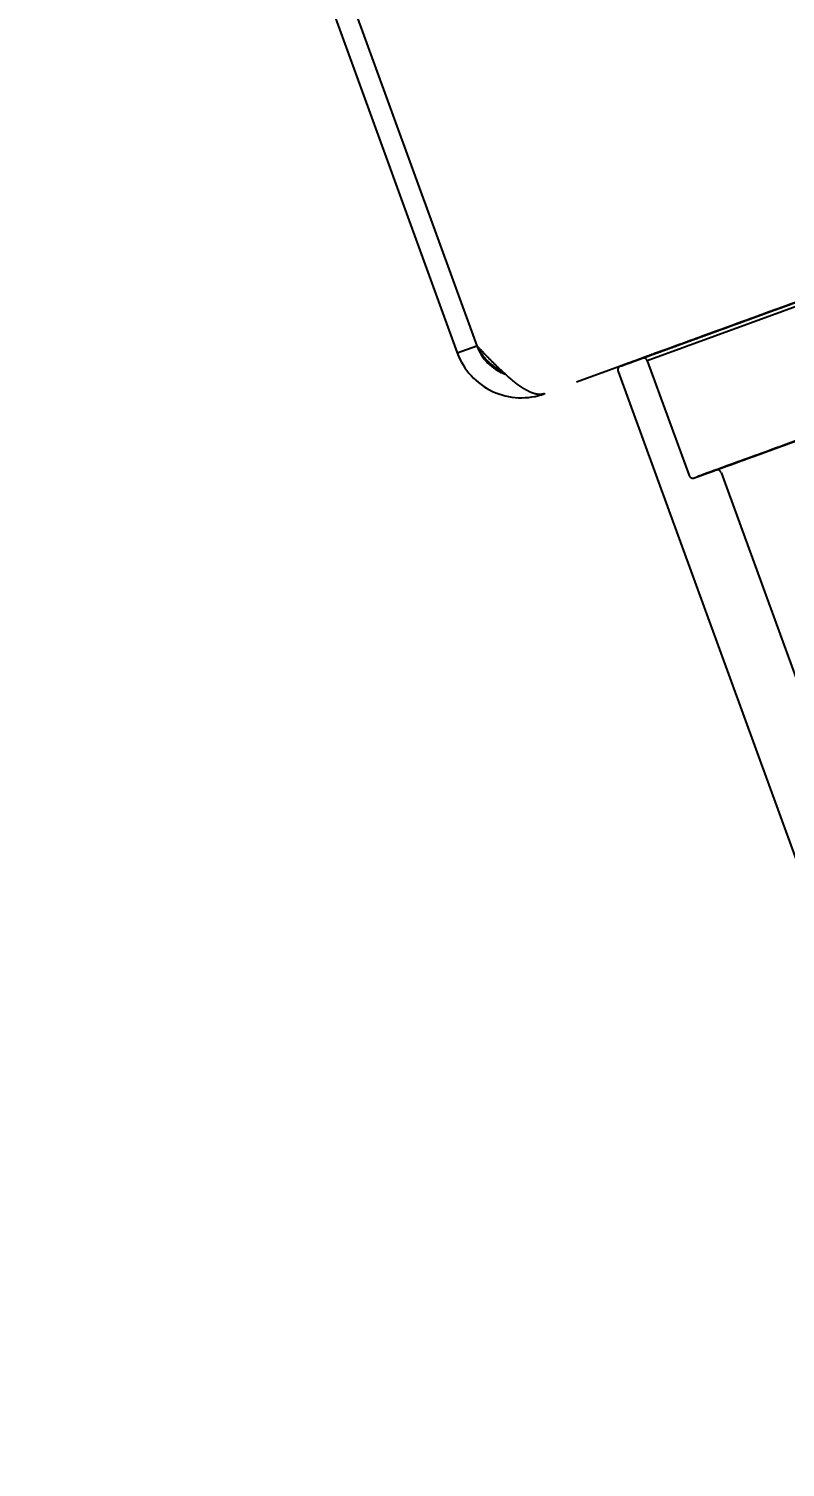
# Model space of a CAD drawing. Header units: millimetres. Extents: x 0 to 253659, y 0 to 59400.
# Drawn here: x 62951.1 to 62987.6, y 50582.8 to 50652.2 of the extents above; entities that cross this region are included whole.
import ezdxf

# ---------------------------------------------------------------- set-up
doc = ezdxf.new("R2010")
doc.units = ezdxf.units.MM
doc.header["$LTSCALE"] = 200
doc.header["$MEASUREMENT"] = 0
doc.linetypes.add('HID', pattern=[2.3, 1.5, -0.8])
doc.layers.get('0').update_dxf_attribs({"linetype": 'CONTINUOUS'})
for name, color, linetype in [('A-벽', 7, 'CONTINUOUS'), ('주방기구(기존)', 8, 'HID'), ('주방기구-기호', 9, 'CONTINUOUS')]:
    doc.layers.add(name, color=color, linetype=linetype)
doc.styles.get("Standard").update_dxf_attribs({"font": ''})
doc.styles.get('Standard').set_extended_font_data('Gulim')

# ---------------------------------------------------------------- blocks, each defined once
blk = doc.blocks.new('번호23', base_point=(103885.069, 85474.01))
at = {"color": 4}
blk.add_ellipse((103885.069, 85474.01), major_axis=(200, 0), ratio=0.6, dxfattribs=at)

msp = doc.modelspace()

# ---------------------------------------------------------------- linework, layer by layer
at = {"layer": '주방기구(기존)'}
for p, q in [((63691.695, 50895.136), (62975.998, 50634.644)), ((62953.556, 50686.674), (62971.778, 50636.611)), ((62954.494, 50687.016), (62972.715, 50636.953)), ((62979.654, 50635.974), (63031.78, 50654.947)), ((63023.344, 50651.664), (62980.941, 50636.23)), ((62983.21, 50630.579), (63032.524, 50648.529)), ((62983.211, 50630.58), (63032.522, 50648.528)), ((62971.778, 50636.611), (62972.715, 50636.953)), ((62980.941, 50636.23), (62982.954, 50630.699)), ((62979.535, 50635.719), (62994.212, 50595.392)), ((62984.497, 50630.836), (62992.857, 50607.867))]:
    msp.add_line(p, q, dxfattribs=at)
for centre, radius, start, end in [((63669.232, 50914.411), 715.154, 181.998676, 211.252681), ((62974.872, 50637.737), 3.292, 200, 290), ((62974.872, 50637.737), 2.295, 200, 250.08645), ((62974.991, 50637.993), 2.494, 205.39676, 244.42066), ((62979.722, 50635.787), 0.2, 110.12493, 199.99367), ((62980.753, 50636.162), 0.2, 20.01309, 109.77024), ((62984.309, 50630.767), 0.2, 20.07537, 109.71141), ((62983.141, 50630.767), 0.2, 199.98995, 290.22748)]:
    msp.add_arc(centre, radius, start, end, dxfattribs=at)
for points in [[(63024.146, 50652.168), (63027.704, 50653.463), (63030.229, 50654.382), (63031.573, 50654.871), (63031.661, 50654.903), (63030.478, 50654.473), (63028.084, 50653.602), (63024.608, 50652.337), (63020.227, 50650.742), (63015.157, 50648.897), (63009.634, 50646.887), (63003.916, 50644.805), (62998.266, 50642.749), (62992.966, 50640.82), (62988.28, 50639.114), (62984.449, 50637.72), (62981.66, 50636.705), (62980.05, 50636.119), (62979.681, 50635.984), (62980.569, 50636.307), (62982.667, 50637.071), (62985.884, 50638.242), (62990.079, 50639.768)], [(63023.417, 50651.903), (63019.059, 50650.316), (63014.019, 50648.482), (63008.547, 50646.49), (63002.926, 50644.444), (62997.445, 50642.449), (62992.389, 50640.609), (62988.007, 50639.014), (62984.516, 50637.744), (62982.082, 50636.858), (62980.838, 50636.405), (62982.11, 50636.868), (62984.548, 50637.756), (62988.018, 50639.019)], [(63025.301, 50645.9), (63021.009, 50644.337), (63016.044, 50642.53), (63010.654, 50640.568), (63005.117, 50638.553), (62999.718, 50636.588), (62994.738, 50634.775), (62990.422, 50633.205), (62986.983, 50631.953), (62984.586, 50631.081), (62983.361, 50630.635), (62984.613, 50631.091), (62987.015, 50631.965), (62990.432, 50633.209)], [(62991.16, 50633.473), (62987.878, 50632.279), (62985.578, 50631.442), (62984.393, 50631.01), (62985.568, 50631.438), (62987.87, 50632.276), (62991.169, 50633.476), (62995.308, 50634.983), (63000.084, 50636.721), (63005.259, 50638.605), (63010.564, 50640.536), (63015.724, 50642.414), (63020.472, 50644.142), (63024.573, 50645.635)], [(62975.998, 50634.644), (62975.824, 50634.606), (62975.633, 50634.613), (62975.427, 50634.664), (62975.205, 50634.757), (62974.969, 50634.889), (62974.72, 50635.059), (62974.458, 50635.262), (62974.185, 50635.496), (62973.903, 50635.756), (62973.613, 50636.036), (62973.317, 50636.333), (62973.017, 50636.64), (62972.715, 50636.953)]]:
    msp.add_spline(points, degree=3, dxfattribs=at)

# ---------------------------------------------------------------- block references
at = {"layer": '주방기구-기호'}
msp.add_blockref('번호23', (62787.17, 50495.294), dxfattribs=at)

# ---------------------------------------------------------------- texts
at = {"layer": 'A-벽', "insert": (56860.275, 56025.894), "char_height": 20000, "attachment_point": 1}
msp.add_mtext_dynamic_manual_height_columns('2', width=367.11901, gutter_width=12.5, heights=[0], dxfattribs=at)

doc.saveas('drawing.dxf')
